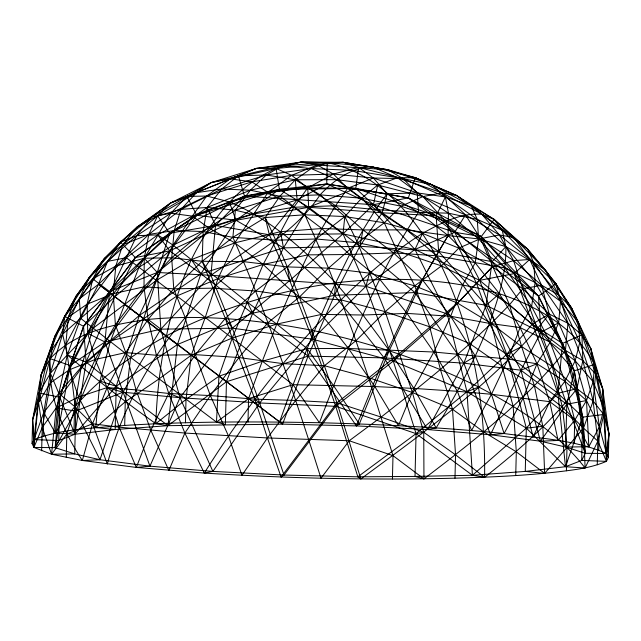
<?xml version="1.0" encoding="UTF-8"?>
<svg xmlns="http://www.w3.org/2000/svg" width="641" height="641" viewBox="0 0 641 641"><rect width="100%" height="100%" fill="white"/><g stroke="black" fill="none" stroke-linecap="round" stroke-linejoin="round"><path stroke-width="0.96" d="M608.373 457.45L606.482 453.507L599.343 426.786L586.491 400.545L575.193 360.763L558.672 322.816L535.115 282.465L505.845 246.585L477.241 219.398L445.415 196.947L431.529 184.592L403.109 178.663L358.656 167.445L343.167 162.301L276.103 168.471L256.424 168.399L170.442 203.093L157.638 215.849L148.832 234.382L144.257 258.235L144.001 286.823L148.095 319.434L156.42 355.274L168.783 393.462L184.872 433.052L204.295 473.074C287.729 478.346 371.403 480.293 454.982 478.17C492.192 477.096 529.474 475.558 566.412 470.798C580.041 469.108 593.726 466.84 606.41 461.352L608.373 457.45L608.95 433.757L602.676 388.678L590.858 348.664L571.492 307.84L555.939 283.763L545.114 269.765L527.607 249.109L494.163 219.414L456.44 195.409L415.36 177.693L387.701 169.697L343.167 162.301L301.438 162.021L256.424 168.399L211.242 182.565L170.442 203.093L137.326 226.85L120.508 242.122L104.419 258.523L89.572 276.984L76.191 296.022L64.621 316.35L54.838 336.413L41.104 374.889L32.627 419.807L32.05 443.5L33.941 447.442L51.568 454.229L82.344 460.478L136.325 467.425L204.295 473.074L212.884 471.399L283.987 475.037L357.854 476.808L415.023 476.423L472.425 475.285L525.259 471.415L565.482 466.712L585.097 468.01L597.845 441.112L603.75 414.455L602.676 388.678L594.64 364.425L578.47 322.519L571.492 307.84L545.114 269.765L513.77 237.41L494.163 219.414L471.231 205.841L431.529 184.592L387.701 169.697L343.167 162.301L327.247 162.67L282.377 165.739L256.424 168.399L170.442 203.093L151.997 216.882L120.508 242.122L89.572 276.984L64.621 316.35L49.012 353.68L41.104 374.889L34.013 439.598L32.05 443.5M598.774 450.142L599.343 426.786L593.181 381.828L594.64 364.425C575.273 327.791 537.487 306.318 499.363 293.706C446.36 277.946 390.281 276.527 335.652 282.873C276.616 290.934 218.91 308.457 166.043 336.06C122.832 359.954 82.032 390.706 55.318 432.947L58.82 393.406L67.321 354.962L62.634 334.145L64.621 316.35L79.3 298.85L107.512 261.376L120.508 242.122L136.741 235.704L157.742 234.862L169.777 250.831L200.897 273.771L308.073 356.124L356.428 425.912L427.539 429.55L490.477 434.782L540.459 441.208L565.723 447.049L588.855 446.729L574.721 420.216L564.905 381.267L550.178 342.198L531.621 306.486L504.876 267.898L478.603 238.901L448.428 213.173L417.203 192.893L403.109 178.663L373.399 178.006L333.36 174.048L291.623 175.338L251.849 181.876L206.706 196.026L170.81 213.221L136.741 235.704L89.572 276.984L62.634 334.145L50.375 373.182L38.957 392.989L43.732 412.5L55.318 432.947L74.941 434.245L115.164 429.542L167.998 425.672L282.569 424.142L356.428 425.912L384.151 357.886L414.935 292.576L448.115 235.559L448.428 213.173L445.415 196.947L403.109 178.663L387.701 169.697L317.351 165.033L301.438 162.021L282.377 165.739L211.242 182.565L151.997 216.882L137.326 226.85L104.419 258.523L76.191 296.022L54.838 336.413L49.012 353.68L32.627 419.807L33.941 447.442L55.15 447.666L74.701 453.9L99.964 459.741L149.946 466.167L212.884 471.399L259.693 402.965L312.431 339.177L365.923 286.279L414.943 249.461L454.693 232.322L481.279 236.529L538.48 296.11L562.518 343.416L574.312 370.794L582.749 417.123L585.273 453.283L581.691 460.414L565.482 466.712L526.317 428.124L466.985 391.723L393.286 361.067L312.431 339.177L232.338 328.176L160.843 329.145L104.956 341.99L70.133 365.458L59.789 397.244L55.15 447.666L75.742 411.097L104.956 341.99L157.285 272.473L215.52 225.44L244.493 196.162L279.372 189.359L326.726 183.983L355.803 188.414L408.317 197.893L481.279 236.529L514.162 273.627L538.48 296.11L574.312 370.794L585.273 453.283L606.482 453.507L608.95 433.757L604.054 408.445L590.858 348.664L581.9 334.85L558.888 295.148L545.114 269.765L529.674 259.477L499.395 234.967L465.454 214.863L422.94 196.579L377.701 185.033L336.669 179.64L295.301 179.792L266.319 174.985L238.436 175.818L221.778 188.951L181.058 209.343L157.638 215.849L137.326 226.85L122.76 244.822L92.745 278.851L76.191 296.022L68.339 317.111L50.126 358.656L41.104 374.889L33.941 447.442L42.218 427.459L50.575 382.653L65.799 344.682L87.144 304.138L115.789 266.095L148.832 234.382L181.058 209.343L196.515 192.661L211.242 182.565L230.319 178.847L276.103 168.471L301.438 162.021L327.247 162.67L371.94 166.684L415.36 177.693L456.44 195.409L471.231 205.841L502.248 230.287L527.607 249.109L555.939 283.763L578.47 322.519L579.857 342.286L593.181 381.828L604.054 408.445L606.482 453.507C574.36 439.446 538.368 438.388 504.098 433.532C442.723 427.395 381.083 424.334 319.434 422.731C254.525 421.433 189.512 421.377 124.691 425.44C94.363 428.356 62.738 428.26 34.013 439.598L32.627 419.807L38.564 402.46L50.126 358.656L54.838 336.413L68.339 317.111L92.745 278.851L104.419 258.523L122.76 244.822L157.638 215.849L196.515 192.661L221.778 188.951L266.319 174.985L311.189 168.535L352.87 170.402L397.556 177.741L442.026 192.853L456.44 195.409L513.77 237.41L527.607 249.109L533.729 262.674L560.498 301.31L578.47 322.519M41.649 450.815L42.218 427.459L38.564 402.46L50.575 382.653L69.388 369.801L95.116 359.505L125.74 352.566L156.42 355.274L195.385 354.649L238.997 357.542L282.865 363.647L324.426 365.715L368.543 377.605L412.379 392.5L452.498 409.254L483.675 431.914L516.309 451.817L544.65 473.395L583.534 428.132L593.141 401.066L595.641 373.863L590.858 348.664M43.155 436.168L43.732 412.5L50.375 373.182L49.012 353.68L62.634 334.145L138.953 267.353L173.038 245.142L208.942 228.02L254.084 213.862L293.858 207.259L335.572 205.705L375.61 209.543L418.565 212.387L448.428 213.173L477.241 219.398L502.248 230.287L533.729 262.674L555.939 283.763L560.498 301.31L579.857 342.286L575.193 360.763L564.905 381.267L549.714 401.667L533.12 436.874L523.168 397.981L508.073 359.048L489.436 323.376L462.69 284.788L436.505 255.759L406.69 229.879L375.61 209.543L347.694 188.294L333.36 174.048L317.351 165.033L291.623 175.338L268.002 192.388L234.798 242.891L217.956 278.635L205.24 317.495L191.258 355.226L186.01 399.431L185.441 422.78M344.826 216.554L343.007 233.877L365.923 286.279L393.286 361.067L416.065 433.62L415.023 476.423L423.957 478.875L423.741 432.274L412.379 392.5L385.217 311.686L357.59 242.723L344.826 216.554L320.059 194.856L295.301 179.792L297.144 199.848L269.324 234.782L210.921 275.293L160.843 329.145L122.896 392.228L99.964 459.741L82.344 460.478C62.594 430.367 47.65 395.345 50.126 358.656C75.181 331.701 113.169 324.234 148.095 319.434C202.852 314.234 257.986 319.763 311.806 330.267C369.448 342.486 425.832 360.931 478.723 387.02C518.281 407.796 557.478 432.13 585.097 468.01L583.534 428.132L576.94 388.694L582.829 360.603L567.934 323.248L558.888 295.148L541.573 285.197L513.569 260.639L480.59 238.636L445.535 221.305L401.106 206.202L361.684 198.213L320.059 194.856L279.893 196.234L235.383 210.184L203.141 231.521L171.7 257.786L144.001 286.823L115.388 324.827L95.116 359.505L78.506 397.059L66.84 434.061L51.568 454.229L56.184 407.948L78.506 397.059L107.111 387.565L122.896 392.228L180.001 397.684L259.693 402.965L335.732 406.314L416.065 433.62L472.425 475.285L484.596 477.273C485.638 404.824 473.074 331.469 441.425 265.911C417.579 219.719 380.938 173.35 327.247 162.67L311.189 168.535L295.301 179.792L250.31 190.241L207.139 207.444L174.2 230.584L144.257 258.235L113.241 293.69L87.729 333.312L69.388 369.801L56.184 407.948L42.218 427.459L51.568 454.229L74.701 453.9L75.742 411.097L70.133 365.458L109.595 291.567L169.681 233.228L215.52 225.44L297.144 199.848L326.726 183.983L373.439 204.695L454.693 232.322L479.676 280.349L506.727 354.289L526.317 428.124L525.259 471.415L544.65 473.395L542.807 426.329L534.426 385.802L521.646 346.597L509.499 304.771L480.59 238.636L465.454 214.863L442.026 192.853L422.94 196.579L401.106 206.202L384.288 222.788L357.59 242.723L328.512 268.162L299.339 297.128L267.914 322.76L238.997 357.542L210.36 395.585L184.872 433.052L168.863 470.438L150.819 430.239L136.06 389.896L125.74 352.566L115.388 324.827L113.241 293.69L115.789 266.095L122.76 244.822L148.832 234.382L174.2 230.584L203.141 231.521L232.883 237.37L275.838 240.215L315.997 238.989L357.59 242.723L396.995 250.807L441.425 265.911L476.487 283.146L509.499 304.771L537.519 329.178L565.434 350.427L582.829 360.603L595.641 373.863L603.75 414.455L608.95 433.757L606.41 461.352L581.691 460.414L582.749 417.123L562.518 343.416L514.162 273.627L454.693 232.322L408.317 197.893L373.439 204.695L343.007 233.877L289.716 280.51L232.338 328.176L180.001 397.684L149.946 466.167L136.325 467.425L150.819 430.239L168.783 393.462L195.385 354.649L225.303 318.385L255.631 291.014L287.272 266.912L315.997 238.989L344.826 216.554L361.684 198.213L377.701 185.033L397.556 177.741L415.36 177.693L442.026 192.853L481.8 214.23L494.163 219.414L502.248 230.287L505.845 246.585L492.096 261.688L438.644 251.48L359.849 246.264L283.458 247.875L200.897 273.771L139.345 315.412L86.054 362.037L59.789 397.244L58.732 440.535L55.15 447.666L70.133 365.458L83.554 326.285L135.299 257.554L169.681 233.228L196.803 215.256L244.493 196.162L326.726 183.983L408.317 197.893L436.144 215.721L492.096 261.688L538.48 296.11L541.012 332.27L566.772 404.247L585.273 453.283L565.723 447.049L566.772 404.247L574.312 370.794L541.012 332.27L492.096 261.688L481.279 236.529L436.144 215.721L355.803 188.414L279.372 189.359L196.803 215.256L135.299 257.554L83.554 326.285L59.789 397.244L74.941 434.245L58.732 440.535L34.013 439.598L43.732 412.5L58.82 393.406L81.167 367.181L110.236 341.741L176.932 295.942L217.956 278.635L263.139 264.469L307.936 254.862L349.617 254.525L393.518 252.915L436.505 255.759L504.876 267.898L535.115 282.465L560.498 301.31L558.672 322.816L550.178 342.198L536.966 363.792L523.168 397.981L504.098 433.532L490.477 434.782L463.844 363.167L414.935 292.576L359.849 246.264L308.658 207.283L279.372 189.359L276.103 168.471C236.529 185.698 209.839 221.906 191.355 259.629C168.006 311.093 157.774 367.453 155.819 423.685L167.998 425.672L226.441 381.724L308.073 356.124L384.151 357.886L463.844 363.167L520.909 370.21L536.966 363.792L564.905 381.267L586.491 400.545L588.855 446.729L599.343 426.786L604.054 408.445L602.676 388.678L595.641 373.863L581.9 334.85L571.492 307.84L558.888 295.148L529.674 259.477L513.77 237.41L499.395 234.967L480.59 238.636L458.804 248.123L441.425 265.911L414.719 285.878L385.217 311.686L355.907 340.74L324.426 365.715L295.661 400.457L267.433 437.955L241.945 475.277L228.444 435.936L210.36 395.585L195.385 354.649L185.033 317.271L173.735 288.811L171.7 257.786L174.2 230.584L181.058 209.343L207.139 207.444L235.383 210.184L265.254 217.531L304.892 214.791L344.826 216.554L384.288 222.788L422.523 233.38L458.804 248.123L492.44 266.736L522.776 288.859L549.241 314.082L567.934 323.248L581.9 334.85L582.829 360.603L593.141 401.066L597.845 441.112L597.268 464.781M66.271 457.394L66.84 434.061L92.552 423.765L119.106 427.194L184.872 433.052L267.433 437.955L349.201 440.752L392.997 455.647L423.957 478.875C474.58 440.279 525.748 400.689 565.434 350.427L567.934 323.248L541.573 285.197L529.674 259.477L513.569 260.639L492.44 266.736L447.178 313.906L393.286 361.067L335.732 406.314L283.987 475.037L281.095 477L267.433 437.955L254.854 399.159L238.997 357.542L225.303 318.385L202.179 261.28L203.141 231.521L207.139 207.444L221.778 188.951L250.31 190.241L279.893 196.234L304.892 214.791L328.512 268.162L340.948 299.852L355.907 340.74L368.543 377.605L392.997 455.647L392.428 478.979M74.003 430.151L74.588 406.482L81.167 367.181L93.153 328.192L136.741 235.704L151.997 216.882L170.81 213.221L192.284 216.129L208.942 228.02L234.798 242.891L263.139 264.469L291.102 290.573L321.389 314.427L348.472 348.488L374.857 386.563L398.478 425.68L413.854 388.414L433.813 352.021L450.655 316.277L462.69 284.788L475.221 262.842L478.603 238.901L477.241 219.398L471.231 205.841L445.415 196.947L417.203 192.893L387.132 193.774L347.694 188.294L307.728 187.829L268.002 192.388L229.278 201.883L192.284 216.129L157.742 234.862L126.309 257.714L98.578 284.251L79.3 298.85L80.662 318.345L67.321 354.962L50.375 373.182L58.82 393.406L74.588 406.482L95.773 427.563L115.164 429.542L116.221 386.243L139.345 315.412L169.777 250.831L196.803 215.256L236.008 220.296L308.658 207.283L355.803 188.414L358.656 167.445L333.36 174.048L307.728 187.829L293.858 207.259L263.139 264.469L232.21 338.063L218.942 376.219L216.466 422.082L225.4 424.526L226.441 381.724L252.682 313.193L283.458 247.875L308.658 207.283L307.728 187.829L291.623 175.338L276.103 168.471M124.691 425.44L125.267 401.747L130.636 357.438L156.436 280.373L173.038 245.142L192.284 216.129L206.706 196.026L230.319 178.847L251.849 181.876L268.002 192.388L293.858 207.259L321.79 228.525L349.617 254.525L379.817 279.3L407.043 313.393L433.813 352.021L457.418 391.298L471.56 430.512L491.471 394.279L508.073 359.048L520.075 327.575L531.621 306.486L535.115 282.465L533.729 262.674L505.845 246.585L478.603 238.901L448.115 235.559L406.69 229.879L363.022 229.927L321.79 228.525L280.518 231.673L234.798 242.891L191.355 259.629L156.436 280.373L93.153 328.192L67.321 354.962C95.773 379.135 125.364 402.059 155.819 423.685L186.01 399.431L218.942 376.219L262.273 361.244L307.103 348.576L348.472 348.488L433.813 352.021L508.073 359.048L536.966 363.792L549.714 401.667L558.079 440.471L540.459 441.208L520.909 370.21L486.094 305.316L438.644 251.48L382.18 212.788L355.803 188.414M247.995 421.97L248.564 398.638L262.273 361.244L276.744 324.098L291.102 290.573L307.936 254.862L321.79 228.525L335.572 205.705L347.694 188.294L373.399 178.006L417.203 192.893L418.565 212.387C375.025 276.888 347.037 350.395 319.434 422.731L293.065 384.68L205.24 317.495L126.309 257.714L107.512 261.376L98.578 284.251L80.662 318.345L130.636 357.438L216.466 422.082L248.564 398.638L293.065 384.68L374.857 386.563L413.854 388.414L457.418 391.298L491.471 394.279L549.714 401.667L574.721 420.216L574.144 443.556M326.726 183.983L327.247 162.67M454.982 478.17L455.551 454.814L452.498 409.254L440.407 369.472L429.686 326.806L414.719 285.878L396.995 250.807L384.288 222.788L361.684 198.213L336.669 179.64L311.189 168.535L282.377 165.739L266.319 174.985L250.31 190.241L235.383 210.184L232.883 237.37C267.802 315.468 295.221 396.715 320.989 478.226L349.201 440.752L381.147 417.091L412.379 392.5L440.407 369.472L469.877 343.688L491.246 323.489L509.499 304.771L522.776 288.859L541.573 285.197L549.241 314.082L565.434 350.427L576.94 388.694L593.141 401.066L603.75 414.455L606.41 461.352L597.845 441.112L583.534 428.132L562.357 407.067L534.426 385.802L501.927 366.003L469.877 343.688L429.686 326.806L385.217 311.686L340.948 299.852L299.339 297.128L255.631 291.014L212.644 288.17L173.735 288.811L144.001 286.823L113.241 293.69L87.144 304.138L68.339 317.111L65.799 344.682L69.388 369.801L78.506 397.059L92.552 423.765L107.295 464.084C128.905 383.951 178.374 312.447 243.732 261.648C272.233 243.38 301.206 223.621 320.059 194.856C333.897 180.169 351.092 167.662 371.94 166.684L397.556 177.741L422.94 196.579L445.535 221.305L476.487 283.146L491.246 323.489L501.927 366.003L513.145 406.13L516.309 451.817L515.733 475.51M566.412 470.798L566.989 447.13L562.357 407.067L552.31 366.556L537.519 329.178L522.776 288.859L513.569 260.639L499.395 234.967L481.8 214.23C460.27 212.66 440.728 223.244 422.523 233.38C392.741 252.169 366.171 275.406 340.948 299.852C288.891 352.069 243.364 410.585 204.295 473.074M505.845 246.585C506.494 273.138 498.305 298.682 489.436 323.376C474.965 359.801 456.424 394.399 436.128 427.884L427.539 429.55L384.151 357.886L334.506 295.285L283.458 247.875L236.008 220.296L229.278 201.883L206.706 196.026L186.932 196.434L170.81 213.221L138.953 267.353L110.236 341.741L99.9 381.107L95.773 427.563L125.267 401.747L158.944 378.991L191.258 355.226L232.21 338.063L276.744 324.098L321.389 314.427L362.982 315.011L407.043 313.393L450.655 316.277L489.436 323.376L520.075 327.575L550.178 342.198L575.193 360.763L593.181 381.828L586.491 400.545L574.721 420.216L558.079 440.471M149.946 466.167L104.956 341.99L109.595 291.567L92.745 278.851L115.789 266.095L144.257 258.235L171.7 257.786L202.179 261.28L243.732 261.648L287.272 266.912L328.512 268.162L369.585 273.146L414.719 285.878L457.337 302.985L491.246 323.489L521.646 346.597L552.31 366.556L576.94 388.694C550.715 422.467 518.128 450.943 484.596 477.273L455.551 454.814L423.741 432.274L381.147 417.091L336.974 402.78L295.661 400.457L254.854 399.159L210.36 395.585L168.783 393.462L136.06 389.896L107.111 387.565L95.116 359.505L87.729 333.312L87.144 304.138L92.745 278.851M283.987 475.037L259.693 402.965L232.338 328.176L210.921 275.293L215.52 225.44L207.139 207.444M282.569 424.142L98.578 284.251L166.043 336.06L282.569 424.142L308.073 356.124L334.506 295.285L335.652 282.873L349.617 254.525L363.022 229.927L375.61 209.543L387.132 193.774L373.399 178.006L358.656 167.445M603.75 414.455L582.749 417.123L565.482 466.712L557.926 393.27L562.518 343.416L581.9 334.85M279.372 189.359L236.008 220.296L200.897 273.771L177.461 344.529L167.998 425.672L116.221 386.243L86.054 362.037L67.321 354.962M427.539 429.55L463.844 363.167L486.094 305.316L492.096 261.688M236.008 220.296L169.777 250.831L114.995 296.567L83.554 326.285L86.054 362.037L74.941 434.245L116.221 386.243L177.461 344.529L252.682 313.193L334.506 295.285L414.935 292.576L486.094 305.316L541.012 332.27L558.672 322.816M334.506 295.285L359.849 246.264L363.022 229.927L335.572 205.705L307.728 187.829M576.94 388.694L557.926 393.27L526.317 428.124L472.425 475.285L466.985 391.723L447.178 313.906L414.943 249.461L373.439 204.695L377.701 185.033M82.344 460.478L92.552 423.765L107.111 387.565L125.74 352.566L148.095 319.434L173.735 288.811L202.179 261.28L232.883 237.37L265.254 217.531L279.893 196.234L295.301 179.792M109.595 291.567L157.285 272.473L210.921 275.293L365.923 286.279L369.585 273.146M212.884 471.399L180.001 397.684L160.843 329.145L157.285 272.473L169.681 233.228L244.493 196.162L373.439 204.695M408.317 197.893L415.36 177.693M357.854 476.808L416.065 433.62L466.985 391.723L506.727 354.289L532.27 324.186L549.241 314.082C497.336 380.073 427.843 429.422 360.867 478.915L357.854 476.808L335.732 406.314L336.974 402.78L399.127 353.92L457.337 302.985M279.556 422.034C296.166 374.841 314.491 328.224 335.652 282.873C304.94 250.431 271.071 219.214 229.278 201.883M363.022 229.927L393.518 252.915L422.515 279.941L389.271 350.483L359.329 423.949L356.428 425.912M86.054 362.037L114.995 296.567L135.299 257.554L169.777 250.831M215.52 225.44L269.324 234.782L343.007 233.877L414.943 249.461L422.523 233.38M490.477 434.782L520.909 370.21L541.012 332.27M414.935 292.576L438.644 251.48L436.144 215.721L445.415 196.947M438.644 251.48L448.115 235.559L418.565 212.387L387.132 193.774L382.18 212.788L359.849 246.264M454.693 232.322L465.454 214.863M384.151 357.886L389.271 350.483L362.982 315.011L335.652 282.873M540.459 441.208L566.772 404.247L586.491 400.545M281.095 477L336.974 402.78C315.869 340.018 293.802 277.361 265.254 217.531L269.324 234.782L289.716 280.51L312.431 339.177L335.732 406.314M481.279 236.529L494.163 219.414M393.286 361.067L399.127 353.92M365.923 286.279L447.178 313.906L492.44 266.736M414.943 249.461L479.676 280.349L514.162 273.627L529.674 259.477M486.094 305.316L499.363 293.706L475.221 262.842L448.115 235.559M538.48 296.11L555.939 283.763M463.844 363.167L475.334 356.18L450.655 316.277L422.515 279.941M447.178 313.906L506.727 354.289L521.646 346.597M56.184 407.948L75.742 411.097L122.896 392.228M466.985 391.723L478.723 387.02M574.312 370.794L594.64 364.425M416.065 433.62L423.741 432.274M526.317 428.124L542.807 426.329M436.144 215.721L382.18 212.788L308.658 207.283M38.957 392.989L59.789 397.244M99.9 381.107L116.221 386.243M50.126 358.656L70.133 365.458M168.783 393.462L180.001 397.684M87.729 333.312L104.956 341.99M64.621 316.35L83.554 326.285M562.518 343.416L532.27 324.186L479.676 280.349M157.742 234.862L173.038 245.142L191.355 259.629L217.956 278.635L247.274 302.207L276.744 324.098L307.103 348.576L333.384 385.417L359.329 423.949M218.942 376.219L226.441 381.724M297.144 199.848L343.007 233.877M520.909 370.21L566.772 404.247M166.043 336.06L177.461 344.529M124.875 304.603L139.345 315.412M506.727 354.289L557.926 393.27L582.749 417.123M148.095 319.434L160.843 329.145M254.854 399.159L259.693 402.965M120.508 242.122L135.299 257.554M144.257 258.235L157.285 272.473M225.303 318.385L232.338 328.176M157.638 215.849L169.681 233.228M191.355 259.629L200.897 273.771M389.271 350.483L413.854 388.414L436.128 427.884M202.179 261.28L210.921 275.293M499.363 293.706L520.075 327.575L536.966 363.792M186.932 196.434L196.803 215.256M75.742 411.097L99.964 459.741M247.274 302.207L252.682 313.193M136.325 467.425L119.106 427.194L107.111 387.565M475.334 356.18L491.471 394.279L504.098 433.532M557.926 393.27L514.162 273.627M336.974 402.78L360.867 478.915M238.436 175.818L244.493 196.162M280.518 231.673L283.458 247.875M287.272 266.912L289.716 280.51M307.103 348.576L308.073 356.124M311.806 330.267L312.431 339.177"/></g></svg>
